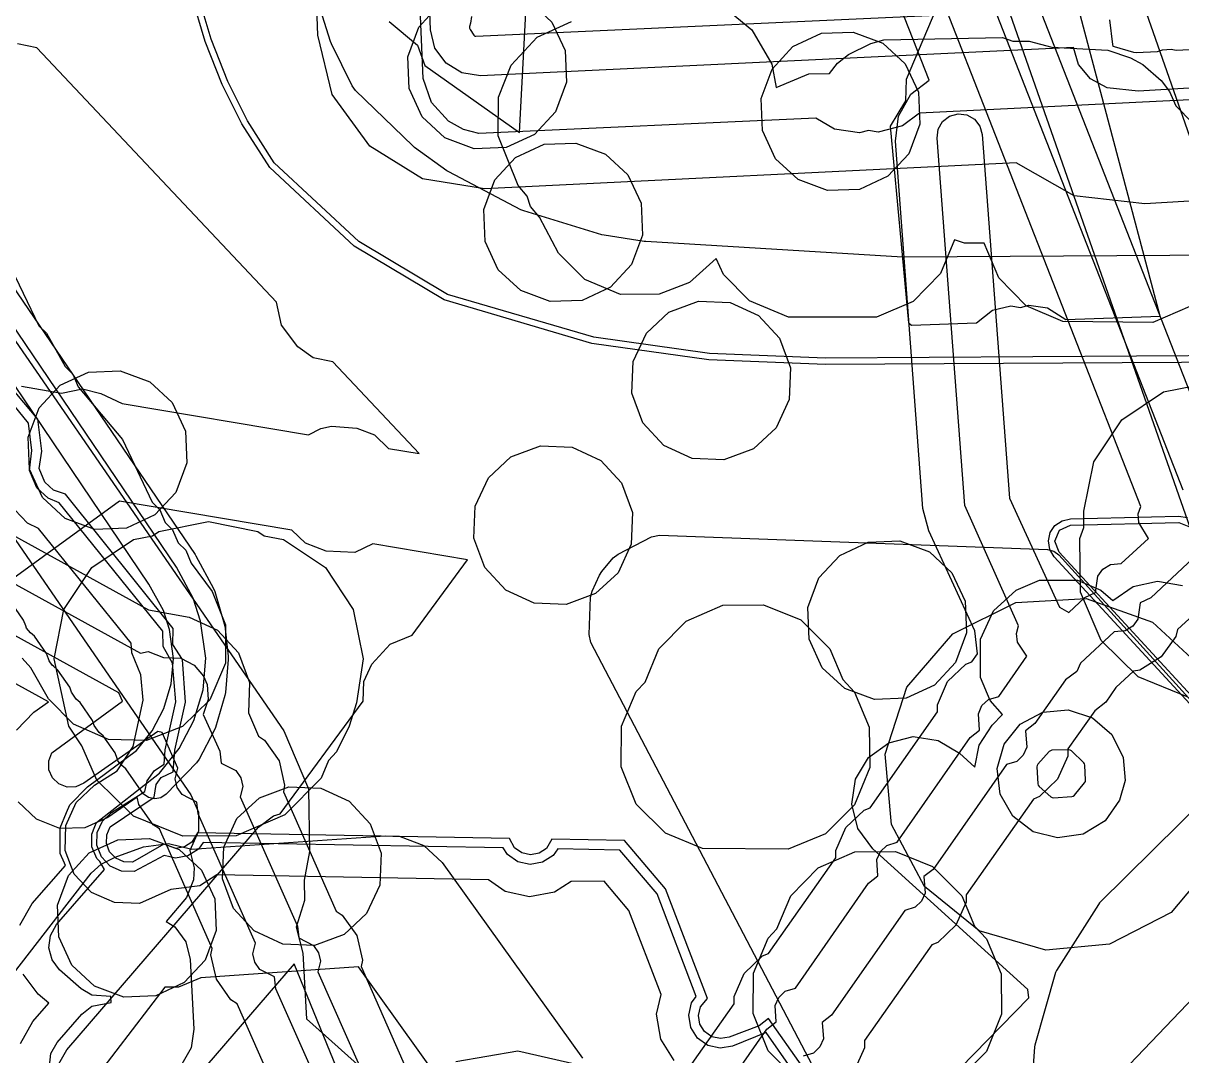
# Model space of a CAD drawing. Header units: metres. Extents: x -2677 to -840, y 169 to 1487.
# Drawn here: x -2003.13 to -1967.19, y 303.77 to 335.8 of the extents above; entities that cross this region are included whole.
import ezdxf

# ---------------------------------------------------------------- set-up
doc = ezdxf.new("R2010")
doc.units = ezdxf.units.M
doc.layers.add('AI_GREENING_EXCLUSIONS', color=1, linetype='Continuous')
doc.layers.add('AI_GREENING_LAWN', color=82, linetype='Continuous')

msp = doc.modelspace()

# ---------------------------------------------------------------- linework, layer by layer
at = {"layer": 'AI_GREENING_EXCLUSIONS'}
for points in [[(-1972.318, 338.087), (-1966.467, 323.138), (-1966.193, 323.453), (-1965.495, 323.802), (-1965.292, 323.816), (-1962.467, 325.988), (-1962.396, 326.202), (-1961.884, 326.791), (-1961.186, 327.139), (-1960.983, 327.153), (-1958.158, 329.326), (-1958.086, 329.54), (-1957.574, 330.129), (-1956.876, 330.477), (-1956.674, 330.491), (-1953.848, 332.664), (-1953.777, 332.877), (-1953.182, 333.508), (-1954.662, 334.987), (-1962.904, 347.649)], [(-1991.774, 335.857), (-1990.904, 335.124), (-1990.677, 334.491), (-1987.737, 332.418), (-1987.183, 342.796)], [(-1969.138, 338.563), (-1961.418, 316.516)], [(-1938.214, 336.244), (-1938.213, 334.171), (-1938.907, 332.348), (-1940.245, 330.928), (-1942.654, 329.215), (-1944.434, 328.416), (-1946.384, 328.358), (-1948.208, 329.052), (-1949.627, 330.39), (-1949.888, 330.758), (-1951.778, 329.98), (-1955.314, 329.942), (-1957.135, 330.642), (-1957.54, 330.994), (-1958.299, 330.796), (-1968.333, 330.198), (-1970.529, 330.449), (-1972.33, 331.473), (-1988.821, 330.67), (-1990.746, 330.981), (-1992.382, 331.991), (-1993.548, 333.588), (-1993.995, 335.43), (-1994.088, 338.014)], [(-1958.507, 334.29), (-1968.541, 333.692), (-1969.507, 333.797), (-1970.022, 334.074), (-1970.393, 334.527), (-1970.549, 335.047), (-1988.946, 334.167), (-1989.524, 334.261), (-1990.015, 334.564), (-1990.358, 335.027), (-1990.499, 335.595), (-1990.59, 338.14)], [(-1934.557, 337.627), (-1935.44, 335.763), (-1936.56, 334.131), (-1937.863, 332.744), (-1941.072, 329.911), (-1942.007, 329.452), (-1948.89, 327.561), (-1958.485, 325.989), (-1965.36, 325.295), (-1978.244, 325.213), (-1981.866, 325.364), (-1985.49, 325.871), (-1990.071, 327.22), (-1992.86, 328.886), (-1995.479, 331.328), (-1996.349, 332.686), (-1996.962, 333.905), (-1997.49, 335.232), (-1997.913, 336.669)], [(-1974.565, 336.849), (-1975.737, 334.059), (-1975.758, 333.394), (-1976.231, 332.61), (-1975.671, 326.514), (-1975.575, 326.442), (-1973.562, 326.513), (-1973.059, 326.901), (-1972.489, 327.035), (-1972.188, 326.986), (-1971.934, 327.054), (-1971.354, 326.977), (-1970.79, 326.611), (-1967.864, 326.714), (-1970.733, 337.56)], [(-1973.6, 337.795), (-1967.155, 321.328)], [(-1982.325, 301.352), (-1980.058, 304.604), (-1979.768, 304.83), (-1979.804, 305.338), (-1979.695, 305.588), (-1979.498, 305.778), (-1979.171, 305.876), (-1976.904, 309.128), (-1976.614, 309.354), (-1976.65, 309.862), (-1976.541, 310.112), (-1976.344, 310.302), (-1976.017, 310.4), (-1973.75, 313.652), (-1973.46, 313.878), (-1973.496, 314.386), (-1973.387, 314.636), (-1973.19, 314.826), (-1972.864, 314.924), (-1971.992, 316.174), (-1972.286, 316.603), (-1972.317, 316.874), (-1972.25, 317.109), (-1973.922, 320.845), (-1974.776, 332.242), (-1974.743, 332.513), (-1974.608, 332.751), (-1974.393, 332.919), (-1974.13, 332.992), (-1973.859, 332.959), (-1973.621, 332.825), (-1973.453, 332.61), (-1973.38, 332.347), (-1972.535, 321.075), (-1970.978, 317.695), (-1970.694, 317.527), (-1970.2, 317.987), (-1969.869, 318.146), (-1969.798, 318.651), (-1969.638, 318.872), (-1969.405, 319.016), (-1969.066, 319.043), (-1968.224, 319.825), (-1968.525, 320.315), (-1968.54, 320.588), (-1968.459, 320.818), (-1974.942, 337.383)], [(-1966.013, 317.535), (-1973.001, 337.49)], [(-1983.163, 302.422), (-1981.078, 305.392), (-1981.074, 305.617), (-1980.761, 306.332), (-1980.199, 306.872), (-1980.009, 306.946), (-1977.925, 309.916), (-1977.92, 310.141), (-1977.607, 310.856), (-1977.045, 311.396), (-1976.856, 311.47), (-1974.771, 314.44), (-1974.766, 314.665), (-1974.453, 315.38), (-1973.891, 315.92), (-1973.702, 315.994), (-1973.528, 316.244), (-1973.609, 316.954), (-1975.04, 320.06), (-1975.218, 320.748), (-1976.072, 332.145), (-1975.977, 332.919), (-1975.594, 333.599), (-1975.03, 334.04), (-1976.153, 336.909)], [(-1935.606, 335.875), (-1936.706, 334.268), (-1938.009, 332.88), (-1939.035, 332.043), (-1941.199, 330.066), (-1942.06, 329.645), (-1948.923, 327.758), (-1958.518, 326.187), (-1965.38, 325.494), (-1978.245, 325.413), (-1981.843, 325.563), (-1985.434, 326.063), (-1989.969, 327.392), (-1992.724, 329.032), (-1995.342, 331.474), (-1996.17, 332.776), (-1996.784, 333.995), (-1997.304, 335.305), (-1997.705, 336.66)], [(-1981.349, 336.268), (-1980.524, 335.597), (-1979.908, 334.53), (-1979.773, 333.808), (-1978.756, 334.233), (-1978.116, 334.247), (-1977.865, 334.569), (-1977.529, 334.83), (-1976.84, 335.175), (-1976.43, 335.286), (-1972.746, 335.361), (-1972.431, 335.25), (-1971.922, 335.25), (-1971.217, 335.056), (-1969.485, 334.972), (-1968.777, 334.733), (-1968.402, 334.519), (-1967.833, 334.025), (-1967.57, 333.687), (-1967.369, 333.245), (-1966.86, 332.717)], [(-1957.072, 333.914), (-1975.323, 333.012), (-1975.852, 332.619), (-1976.608, 332.429), (-1976.911, 332.473), (-1977.189, 332.403), (-1977.961, 332.515), (-1978.537, 332.857), (-1988.998, 332.385), (-1989.469, 332.505), (-1989.941, 332.768), (-1990.462, 333.349), (-1990.721, 334.085), (-1990.803, 336.026)], [(-1966.942, 327.017), (-1968.082, 326.525), (-1970.878, 326.547), (-1972.018, 327.039), (-1972.867, 327.906), (-1973.316, 328.98), (-1973.934, 328.98), (-1974.236, 329.085), (-1974.672, 328.041), (-1975.521, 327.174), (-1976.662, 326.682), (-1979.387, 326.69), (-1980.598, 327.196), (-1981.408, 328.006), (-1981.631, 328.503), (-1982.464, 327.757), (-1983.402, 327.397), (-1984.604, 327.394), (-1985.704, 327.85), (-1986.526, 328.669), (-1987.12, 329.791), (-1987.39, 330.121), (-1987.39, 330.121), (-1987.501, 330.437), (-1987.772, 330.767), (-1988.394, 332.312), (-1988.391, 333.515), (-1987.998, 334.505), (-1987.185, 335.375), (-1986.12, 335.861)], [(-2003.189, 324.542), (-2001.944, 324.329), (-2001.292, 324.46), (-2000.724, 324.319), (-2000.065, 324.009), (-1994.281, 323.033), (-1993.894, 323.235), (-1993.572, 323.305), (-1992.782, 323.248), (-1992.235, 323.04), (-1991.798, 322.614), (-1990.844, 322.453), (-1993.527, 325.299), (-1994.132, 325.425), (-1994.609, 325.764), (-1995.121, 326.438), (-1995.277, 327.155), (-2002.708, 335.038), (-2003.313, 335.164)], [(-2007.928, 332.553), (-1995.048, 313.852), (-1994.277, 312.06), (-1994.249, 310.109), (-1994.412, 309.226), (-1994.403, 308.597), (-1994.667, 307.762), (-1994.459, 306.954), (-1994.347, 304.923), (-1992.278, 303.076)], [(-2002.32, 303.458), (-2002.271, 303.845), (-2002.078, 304.183), (-2001.31, 305.069), (-2000.999, 305.31), (-2000.406, 305.426), (-2000.416, 305.611), (-2001.003, 305.656), (-2001.334, 305.85), (-2002.003, 306.441), (-2002.239, 306.749), (-2002.339, 307.125), (-2002.289, 307.51), (-2002.096, 307.847), (-2000.613, 309.549), (-2000.751, 309.8), (-2000.852, 309.9), (-2000.999, 310.252), (-2001.002, 310.257), (-2001.002, 310.258), (-2001.002, 310.26), (-2001.003, 310.492), (-2001.004, 310.648), (-2001.004, 310.649), (-2001.004, 310.65), (-2000.906, 310.89), (-2000.857, 311.01), (-2000.856, 311.01), (-2000.856, 311.011), (-1998.908, 312.541), (-1998.29, 313.304), (-1997.834, 314.173), (-1997.554, 315.125), (-1997.468, 316.113), (-1997.631, 317.255), (-1997.858, 317.972), (-1998.38, 318.935), (-2007.04, 331.724)], [(-2010.81, 330.568), (-1997.931, 311.867), (-1997.699, 311.329), (-1997.691, 310.744), (-1997.968, 310.138), (-1997.824, 309.608), (-1997.845, 309.231), (-1998.062, 308.687), (-1998.693, 307.939), (-1998.433, 307.779), (-1998.089, 307.305), (-1997.954, 306.761), (-1997.834, 304.6), (-1997.917, 304.02), (-1998.214, 303.517)], [(-2003.237, 307.83), (-2002.85, 308.504), (-2001.824, 309.682), (-2001.852, 309.749), (-2001.981, 310.055), (-2001.981, 310.058), (-2001.982, 310.061), (-2001.984, 310.526), (-2001.986, 310.837), (-2001.986, 310.839), (-2001.986, 310.841), (-2001.789, 311.321), (-2001.691, 311.561), (-2001.69, 311.562), (-2001.69, 311.563), (-2001.14, 312.117), (-1999.622, 313.247), (-1999.13, 313.856), (-1998.765, 314.55), (-1998.542, 315.311), (-1998.473, 316.101), (-1998.597, 316.994), (-1998.785, 317.586), (-1999.23, 318.407), (-2007.28, 330.32)], [(-2003.616, 328.441), (-2002.646, 326.42), (-2002.414, 326.188), (-2001.835, 325.158), (-2001.595, 324.913), (-2001.43, 324.526), (-2000.051, 322.891), (-1999.134, 320.95), (-1998.894, 320.706), (-1998.729, 320.319), (-1998.497, 320.088), (-1998.324, 319.688), (-1998.092, 319.456), (-1997.918, 319.057), (-1997.274, 318.178), (-1996.856, 317.144), (-1996.856, 315.956), (-1997.344, 314.812), (-1998.194, 313.992), (-1999.303, 313.558), (-2000.486, 313.581), (-2001.577, 314.058), (-2002.352, 314.845), (-2002.892, 315.814), (-2003.165, 316.109)], [(-1979.247, 303.297), (-1980.08, 304.499), (-1981.127, 304.073), (-1981.512, 304.008), (-1981.892, 304.095), (-1982.21, 304.321), (-1982.418, 304.651), (-1982.483, 305.036), (-1982.396, 305.416), (-1982.251, 305.619), (-1983.467, 308.794), (-1984.623, 310.157), (-1986.55, 310.193), (-1986.692, 309.988), (-1987.02, 309.777), (-1987.404, 309.708), (-1987.785, 309.791), (-1988.106, 310.014), (-1988.24, 310.223), (-1997.55, 310.392), (-1997.692, 310.187), (-1998.02, 309.976), (-1998.404, 309.907), (-1998.761, 309.985), (-1999.692, 309.49), (-2000.082, 309.501), (-2000.438, 309.661), (-2000.706, 309.944), (-2000.845, 310.309), (-2000.834, 310.699), (-2000.674, 311.055), (-2000.391, 311.323), (-1999.358, 311.972), (-1999.285, 312.306), (-1999.062, 312.627), (-1998.761, 312.82), (-1998.732, 313.27), (-1998.401, 314.754), (-1998.503, 315.954), (-1998.786, 316.473), (-1998.805, 316.951), (-2002.014, 320.927), (-2002.36, 321.072), (-2002.709, 321.395), (-2002.933, 321.933), (-2002.862, 322.55), (-2002.97, 323.399), (-2004.717, 325.543)], [(-1978.95, 303.418), (-1980.013, 304.931), (-1980.3, 304.709), (-1981.234, 304.353), (-1981.503, 304.307), (-1981.77, 304.368), (-1981.992, 304.527), (-1982.137, 304.758), (-1982.183, 305.027), (-1982.122, 305.294), (-1981.905, 305.553), (-1983.206, 308.95), (-1984.482, 310.455), (-1986.73, 310.496), (-1986.9, 310.204), (-1987.13, 310.057), (-1987.399, 310.008), (-1987.666, 310.066), (-1987.89, 310.222), (-1988.05, 310.52), (-1997.73, 310.695), (-1997.9, 310.403), (-1998.13, 310.256), (-1998.399, 310.207), (-1998.767, 310.336), (-1999.742, 309.786), (-2000.015, 309.794), (-2000.264, 309.905), (-2000.452, 310.104), (-2000.549, 310.359), (-2000.541, 310.632), (-2000.43, 310.881), (-1999.07, 311.798), (-1999.01, 312.186), (-1998.854, 312.411), (-1998.475, 312.585), (-1998.433, 313.251), (-1998.099, 314.739), (-1998.195, 316.063), (-1998.492, 316.532), (-1998.482, 317.028), (-2001.822, 321.195), (-2002.192, 321.32), (-2002.46, 321.563), (-2002.639, 321.993), (-2002.551, 322.531), (-2002.679, 323.519), (-2004.266, 325.398)], [(-1967.019, 314.909), (-1968.541, 315.529), (-1969.685, 316.652), (-1970.332, 318.161), (-1970.348, 319.822), (-1970.224, 320.158), (-1970.224, 320.671), (-1969.92, 322.202), (-1969.052, 323.499), (-1967.755, 324.367), (-1966.224, 324.671)], [(-2007.234, 322.004), (-1999.241, 317.609), (-1997.987, 317.383), (-1997.105, 316.974), (-1996.458, 316.275), (-1996.117, 315.358), (-1996.146, 314.418), (-1995.834, 313.685), (-1995.644, 313.565), (-1995.194, 312.927), (-1995.022, 312.166), (-1995.056, 311.966), (-1993.422, 308.26), (-1993.232, 308.14), (-1992.782, 307.502), (-1992.61, 306.741), (-1992.645, 306.541), (-1991.011, 302.835)], [(-2007.86, 320.865), (-1999.492, 316.264), (-1999.253, 316.315), (-1998.785, 316.134), (-1998.244, 316.109), (-1997.832, 315.896), (-1997.536, 315.548), (-1997.43, 315.295), (-1997.391, 314.823), (-1997.545, 314.363), (-1997.036, 313.219), (-1996.993, 312.854), (-1996.539, 312.623), (-1996.382, 312.399), (-1996.322, 312.133), (-1996.406, 311.803), (-1994.624, 307.794), (-1994.581, 307.429), (-1994.127, 307.198), (-1993.97, 306.974), (-1993.91, 306.708), (-1993.995, 306.378), (-1992.213, 302.369)], [(-2002.068, 303.454), (-2001.78, 303.963), (-1995.832, 310.863), (-1995.37, 311.223), (-1995.159, 311.281), (-1992.583, 314.771), (-1992.567, 315.388), (-1992.318, 315.918), (-1991.747, 316.543), (-1991.068, 316.823), (-1989.345, 319.158), (-1992.288, 319.655), (-1992.846, 319.39), (-1993.736, 319.424), (-1994.377, 319.676), (-1994.803, 320.079), (-2000.146, 320.98), (-2004.868, 317.544)], [(-1982.938, 303.634), (-1983.352, 304.296), (-1983.482, 305.065), (-1983.342, 305.675), (-1984.339, 308.277), (-1985.112, 309.187), (-1986.128, 309.185), (-1986.654, 308.847), (-1987.422, 308.708), (-1988.185, 308.874), (-1988.699, 309.232), (-1997.128, 309.384), (-1997.654, 309.046), (-1998.552, 308.936), (-1999.524, 308.504), (-2000.304, 308.527), (-2001.017, 308.845), (-2001.553, 309.413), (-2001.831, 310.142), (-2001.809, 310.922), (-2001.49, 311.634), (-2000.923, 312.17), (-2000.222, 312.61), (-1999.72, 313.37), (-1999.409, 314.802), (-1999.479, 315.588), (-1999.766, 316.275), (-1999.786, 316.573), (-2002.662, 320.135), (-2002.998, 320.296), (-2003.592, 320.916)], [(-1957.781, 304.762), (-1971.143, 319.256), (-1971.282, 319.482), (-1971.328, 319.744), (-1971.273, 320.003), (-1971.125, 320.224), (-1970.905, 320.373), (-1970.646, 320.43), (-1967.286, 320.516), (-1967.015, 320.469)], [(-1993.512, 301.846), (-1995.294, 305.855), (-1995.337, 306.22), (-1995.791, 306.451), (-1995.949, 306.675), (-1996.009, 306.941), (-1995.924, 307.271), (-1997.706, 311.28), (-1997.749, 311.645), (-1998.203, 311.876), (-1998.361, 312.1), (-1998.421, 312.366), (-1998.336, 312.696), (-1998.826, 313.798), (-1998.961, 313.836), (-2001.25, 312.228), (-2001.5, 312.117), (-2001.773, 312.111), (-2002.028, 312.209), (-2002.225, 312.398), (-2002.336, 312.648), (-2002.342, 312.921), (-2002.244, 313.176), (-2000.054, 314.779), (-2000.167, 315.037), (-2008.038, 319.365)], [(-1966.832, 319.208), (-1968.149, 317.984), (-1968.48, 317.824), (-1968.551, 317.32), (-1968.711, 317.098), (-1968.944, 316.955), (-1969.284, 316.928), (-1970.334, 315.951), (-1970.448, 315.694), (-1970.797, 315.439), (-1971.744, 314.082), (-1972.034, 313.856), (-1971.997, 313.348), (-1972.107, 313.098), (-1972.304, 312.908), (-1972.63, 312.81), (-1974.898, 309.558), (-1975.188, 309.332), (-1975.151, 308.824), (-1975.261, 308.574), (-1975.458, 308.384), (-1975.784, 308.286), (-1978.051, 305.034), (-1978.342, 304.808), (-1978.305, 304.3), (-1978.415, 304.05), (-1978.611, 303.86), (-1978.938, 303.762)], [(-1987.651, 289.472), (-1971.936, 305.57), (-1971.968, 305.831), (-1976.771, 310.197), (-1977.235, 310.825), (-1977.424, 311.582), (-1977.308, 312.354), (-1976.906, 313.023), (-1976.279, 313.487), (-1975.521, 313.675), (-1974.75, 313.56), (-1974.081, 313.157), (-1973.611, 312.73), (-1973.476, 313.408), (-1973.067, 314.033), (-1972.753, 314.358), (-1973.135, 314.791), (-1973.437, 315.513), (-1973.437, 316.694), (-1973.027, 317.575), (-1972.328, 318.222), (-1971.606, 318.525), (-1970.425, 318.525), (-1969.703, 318.222), (-1969.327, 317.898), (-1968.701, 318.332), (-1967.939, 318.498), (-1967.171, 318.359)], [(-1965.99, 318.216), (-1967.317, 316.998), (-1967.369, 316.779), (-1967.826, 316.146), (-1968.49, 315.737), (-1968.69, 315.704), (-1969.235, 315.198), (-1969.547, 314.745), (-1969.883, 314.478), (-1970.723, 313.294), (-1970.728, 313.069), (-1971.04, 312.354), (-1971.603, 311.814), (-1971.792, 311.74), (-1973.877, 308.77), (-1973.881, 308.545), (-1974.194, 307.83), (-1974.757, 307.29), (-1974.946, 307.216), (-1977.031, 304.246), (-1977.035, 304.021), (-1977.348, 303.306)], [(-2003.341, 313.872), (-2002.802, 314.437), (-2002.351, 314.754), (-2007.741, 317.718)], [(-1994.862, 301.683), (-1996.496, 305.389), (-1996.687, 305.509), (-1997.137, 306.147), (-1997.308, 306.908), (-1997.274, 307.108), (-1998.908, 310.814), (-1999.098, 310.934), (-1999.548, 311.572), (-1999.6, 311.799), (-2000.503, 311.164), (-2001.216, 310.849), (-2001.997, 310.83), (-2002.724, 311.112), (-2003.289, 311.651)], [(-1971.919, 300.252), (-1961.461, 311.202)], [(-2003.941, 305.683), (-2001.023, 309.444), (-2000.714, 309.724), (-2000.279, 309.941), (-1999.399, 310.253), (-1998.626, 310.365), (-1997.897, 310.18), (-1991.9, 310.599), (-1991.9, 310.599), (-1991.437, 310.577), (-1990.707, 310.303), (-1990.137, 309.77), (-1985.78, 303.702)], [(-1991.777, 299.415), (-1994.726, 306.632), (-1999.054, 301.612)], [(-2003.219, 304.161), (-2002.833, 304.838), (-2002.342, 305.406), (-2002.665, 305.691), (-2003.137, 306.308)], [(-1989.029, 301.369), (-1992.735, 306.531), (-1997.619, 306.19), (-1998.315, 305.906), (-1998.735, 305.908), (-2000.762, 303.255)], [(-1989.707, 303.6), (-1987.787, 303.93), (-1985.882, 303.499)]]:
    msp.add_lwpolyline(points, dxfattribs=at)
for points in [[(-1986.281, 333.972), (-1986.622, 333.055), (-1987.269, 332.356), (-1988.151, 331.947), (-1989.137, 331.908), (-1990.054, 332.249), (-1990.753, 332.896), (-1991.162, 333.778), (-1991.201, 334.764), (-1990.86, 335.681), (-1990.213, 336.38), (-1989.331, 336.789), (-1988.345, 336.828), (-1987.428, 336.487), (-1986.729, 335.84), (-1986.32, 334.958), (-1986.281, 333.972)], [(-1975.32, 332.674), (-1975.661, 331.757), (-1976.308, 331.058), (-1977.19, 330.649), (-1978.176, 330.61), (-1979.093, 330.951), (-1979.792, 331.598), (-1980.201, 332.48), (-1980.24, 333.466), (-1979.899, 334.383), (-1979.252, 335.082), (-1978.37, 335.491), (-1977.384, 335.53), (-1976.467, 335.189), (-1975.768, 334.542), (-1975.359, 333.66), (-1975.32, 332.674)], [(-1983.924, 329.232), (-1984.265, 328.315), (-1984.912, 327.616), (-1985.794, 327.207), (-1986.78, 327.168), (-1987.697, 327.509), (-1988.396, 328.156), (-1988.805, 329.038), (-1988.844, 330.024), (-1988.503, 330.941), (-1987.856, 331.64), (-1986.974, 332.049), (-1985.988, 332.088), (-1985.071, 331.747), (-1984.372, 331.1), (-1983.963, 330.218), (-1983.924, 329.232)], [(-1979.367, 324.132), (-1979.776, 323.25), (-1980.475, 322.603), (-1981.392, 322.262), (-1982.378, 322.301), (-1983.26, 322.71), (-1983.907, 323.409), (-1984.248, 324.326), (-1984.209, 325.312), (-1983.8, 326.194), (-1983.101, 326.841), (-1982.184, 327.182), (-1981.198, 327.143), (-1980.316, 326.734), (-1979.669, 326.035), (-1979.328, 325.118), (-1979.367, 324.132)], [(-1998.058, 322.168), (-1998.399, 321.251), (-1999.046, 320.552), (-1999.928, 320.143), (-2000.914, 320.104), (-2001.831, 320.445), (-2002.53, 321.092), (-2002.939, 321.974), (-2002.978, 322.96), (-2002.637, 323.877), (-2001.99, 324.576), (-2001.108, 324.985), (-2000.122, 325.024), (-1999.205, 324.683), (-1998.506, 324.036), (-1998.097, 323.154), (-1998.058, 322.168)], [(-1984.267, 319.641), (-1984.676, 318.759), (-1985.375, 318.112), (-1986.292, 317.771), (-1987.278, 317.81), (-1988.16, 318.219), (-1988.807, 318.918), (-1989.148, 319.835), (-1989.109, 320.821), (-1988.7, 321.703), (-1988.001, 322.35), (-1987.084, 322.691), (-1986.098, 322.652), (-1985.216, 322.243), (-1984.569, 321.544), (-1984.228, 320.627), (-1984.267, 319.641)], [(-1997.389, 320.344), (-1995.858, 320.04), (-1995.659, 319.906), (-1995.056, 319.787), (-1993.759, 318.919), (-1992.891, 317.622), (-1992.587, 316.091), (-1992.794, 314.72), (-1993.02, 313.995), (-1993.413, 313.205), (-1993.665, 312.935), (-1993.892, 312.391), (-1995.015, 311.247), (-1996.524, 310.6), (-1998.185, 310.584), (-1999.707, 311.204), (-2000.851, 312.327), (-2001.313, 313.393), (-2001.716, 313.995), (-2002.177, 316.091), (-2001.873, 317.622), (-2001.005, 318.919), (-1999.708, 319.787), (-1999.125, 319.902), (-1998.92, 320.04), (-1997.389, 320.344)], [(-1956.323, 302.402), (-1956.691, 302.326), (-1957.008, 302.528), (-1957.599, 304.859), (-1970.996, 319.392), (-1971.128, 319.74), (-1970.983, 320.083), (-1970.641, 320.23), (-1967.281, 320.316), (-1966.922, 320.177), (-1966.809, 320.016), (-1966.763, 319.509), (-1966.568, 319.022), (-1955.737, 307.208), (-1954.096, 306.829), (-1953.787, 306.611), (-1953.717, 306.432), (-1953.795, 306.061), (-1956.323, 302.402)], [(-1973.87, 316.89), (-1974.211, 315.973), (-1974.858, 315.274), (-1975.74, 314.865), (-1976.726, 314.826), (-1977.643, 315.167), (-1978.342, 315.814), (-1978.751, 316.696), (-1978.79, 317.682), (-1978.449, 318.599), (-1977.802, 319.298), (-1976.92, 319.707), (-1975.934, 319.746), (-1975.017, 319.405), (-1974.318, 318.758), (-1973.909, 317.876), (-1973.87, 316.89)], [(-1980.166, 317.767), (-1979.012, 317.3), (-1978.106, 316.394), (-1977.709, 315.444), (-1977.339, 315.056), (-1976.886, 313.973), (-1976.872, 312.715), (-1977.339, 311.562), (-1978.245, 310.655), (-1979.399, 310.188), (-1982.054, 310.21), (-1983.208, 310.677), (-1984.114, 311.584), (-1984.581, 312.737), (-1984.567, 313.995), (-1984.114, 315.078), (-1983.842, 315.369), (-1983.413, 316.394), (-1982.564, 317.261), (-1981.423, 317.753), (-1980.166, 317.767)], [(-1970.151, 317.957), (-1968.093, 317.221), (-1966.485, 315.74), (-1965.582, 313.75), (-1965.48, 311.84), (-1966.111, 309.894), (-1967.518, 308.221), (-1969.428, 307.241), (-1971.409, 307.051), (-1973.47, 307.65), (-1975.169, 309.025), (-1976.197, 310.954), (-1976.392, 313.13), (-1975.722, 315.211), (-1974.293, 316.865), (-1972.333, 317.832), (-1970.151, 317.957)], [(-1970.71, 314.502), (-1969.955, 314.257), (-1969.356, 313.738), (-1969.006, 313.026), (-1968.948, 312.317), (-1969.117, 311.702), (-1969.571, 311.066), (-1970.247, 310.65), (-1971.043, 310.532), (-1971.8, 310.726), (-1972.431, 311.206), (-1972.826, 311.894), (-1972.92, 312.682), (-1972.7, 313.444), (-1972.201, 314.06), (-1971.5, 314.432), (-1970.71, 314.502)], [(-1992.071, 309.07), (-1992.48, 308.188), (-1993.179, 307.541), (-1994.096, 307.2), (-1995.082, 307.239), (-1995.964, 307.648), (-1996.611, 308.347), (-1996.952, 309.264), (-1996.913, 310.25), (-1996.504, 311.132), (-1995.805, 311.779), (-1994.888, 312.12), (-1993.902, 312.081), (-1993.02, 311.672), (-1992.373, 310.973), (-1992.032, 310.056), (-1992.071, 309.07)], [(-1997.151, 307.66), (-1997.492, 306.743), (-1998.139, 306.044), (-1999.021, 305.635), (-2000.007, 305.596), (-2000.924, 305.937), (-2001.623, 306.584), (-2002.032, 307.466), (-2002.071, 308.452), (-2001.73, 309.369), (-2001.083, 310.068), (-2000.201, 310.477), (-1999.215, 310.516), (-1998.298, 310.175), (-1997.599, 309.528), (-1997.19, 308.646), (-1997.151, 307.66)], [(-1976.075, 310.114), (-1974.921, 309.647), (-1974.015, 308.741), (-1973.618, 307.791), (-1973.248, 307.403), (-1972.795, 306.319), (-1972.781, 305.062), (-1973.248, 303.908), (-1974.154, 303.002), (-1975.308, 302.535), (-1977.963, 302.557), (-1979.117, 303.024), (-1980.023, 303.93), (-1980.49, 305.084), (-1980.476, 306.341), (-1980.023, 307.425), (-1979.751, 307.715), (-1979.322, 308.741), (-1978.473, 309.608), (-1977.332, 310.1), (-1976.075, 310.114)]]:
    msp.add_lwpolyline(points, close=True, dxfattribs=at)
at = {"layer": 'AI_GREENING_LAWN'}
for points in [[(-1965.91, 328.613), (-1975.817, 328.544), (-1975.851, 328.545), (-1983.818, 329.029), (-1983.863, 329.034), (-1985.112, 329.227), (-1985.182, 329.242), (-1987.606, 329.98), (-1987.694, 330.016), (-1989.927, 331.191), (-1989.987, 331.228), (-1990.989, 331.952), (-1991.044, 331.997), (-1992.827, 333.718), (-1992.928, 333.858), (-1993.572, 335.167), (-1993.6, 335.237), (-1994.529, 338.197)], [(-1989.227, 336.01), (-1989.251, 335.801), (-1989.251, 335.801), (-1989.282, 335.706), (-1989.287, 335.654), (-1989.268, 335.605), (-1989.153, 335.431), (-1989.126, 335.402), (-1989.086, 335.397), (-1970.26, 336.264)], [(-1969.433, 335.907), (-1969.339, 335.139), (-1969.325, 335.097), (-1969.286, 335.077), (-1968.683, 334.901), (-1968.599, 334.892), (-1967.941, 334.931), (-1967.789, 334.983), (-1967.522, 334.999), (-1967.364, 334.965), (-1966.731, 335.003)], [(-2006.611, 332.263), (-1997.799, 319.327), (-1997.772, 319.282), (-1997.23, 318.274), (-1997.19, 318.176), (-1996.882, 317.103), (-1996.865, 317.02), (-1996.77, 316.171), (-1996.769, 316.072), (-1996.859, 315.044), (-1996.877, 314.947), (-1997.168, 313.957), (-1997.205, 313.865), (-1997.669, 312.981), (-1997.752, 312.865), (-1998.693, 311.894), (-1998.858, 311.781), (-1999.054, 311.742), (-1999.25, 311.783), (-1999.414, 311.897), (-1999.477, 311.998), (-1999.478, 311.997), (-1999.945, 312.672), (-2000.072, 312.778), (-2000.192, 312.926), (-2000.214, 312.999), (-2000.22, 312.997), (-2000.284, 313.168), (-2000.653, 313.701), (-2000.776, 313.804), (-2000.928, 314.025), (-2000.981, 314.177), (-2001.362, 314.73), (-2001.485, 314.833), (-2001.637, 315.054), (-2001.689, 315.205), (-2002.056, 315.74), (-2002.193, 315.861), (-2002.191, 315.863), (-2002.236, 315.896), (-2002.329, 316.031), (-2002.344, 316.084), (-2002.346, 316.083), (-2002.41, 316.254), (-2002.779, 316.788), (-2002.906, 316.894), (-2003.026, 317.041), (-2003.049, 317.114), (-2003.055, 317.112), (-2003.119, 317.283), (-2003.487, 317.817)], [(-1970.971, 288.832), (-1985.52, 316.595), (-1985.577, 316.848), (-1985.528, 318.003), (-1985.481, 318.192), (-1985.25, 318.688), (-1985.179, 318.799), (-1984.827, 319.217), (-1984.674, 319.339), (-1983.645, 319.871), (-1983.397, 319.926), (-1971.353, 319.475), (-1971.161, 319.429), (-1971.001, 319.312), (-1965.562, 313.314)], [(-1965.581, 312.622), (-1969.739, 308.517), (-1969.774, 308.473), (-1971.079, 306.422), (-1971.108, 306.357), (-1971.753, 304.103), (-1971.762, 304.05), (-1971.839, 302.873), (-1971.837, 302.819), (-1971.462, 300.418), (-1971.429, 300.329), (-1971.063, 299.72), (-1971.016, 299.663), (-1969.281, 298.111), (-1969.195, 298.061), (-1968.637, 297.873), (-1968.596, 297.866), (-1968.556, 297.874), (-1968.018, 298.072), (-1967.965, 298.1), (-1967.511, 298.406), (-1967.475, 298.436), (-1959.723, 306.182)]]:
    msp.add_lwpolyline(points, dxfattribs=at)
msp.add_lwpolyline([(-1970.196, 312.787), (-1970.206, 312.83), (-1970.232, 312.867), (-1970.61, 313.233), (-1970.65, 313.258), (-1970.697, 313.266), (-1971.218, 313.25), (-1971.264, 313.239), (-1971.302, 313.211), (-1971.655, 312.824), (-1971.679, 312.783), (-1971.685, 312.737), (-1971.653, 312.213), (-1971.641, 312.168), (-1971.613, 312.131), (-1971.252, 311.808), (-1971.212, 311.784), (-1971.165, 311.778), (-1970.605, 311.814), (-1970.559, 311.826), (-1970.521, 311.856), (-1970.203, 312.241), (-1970.181, 312.279), (-1970.175, 312.322), (-1970.196, 312.787)], close=True, dxfattribs=at)

doc.saveas('drawing.dxf')
